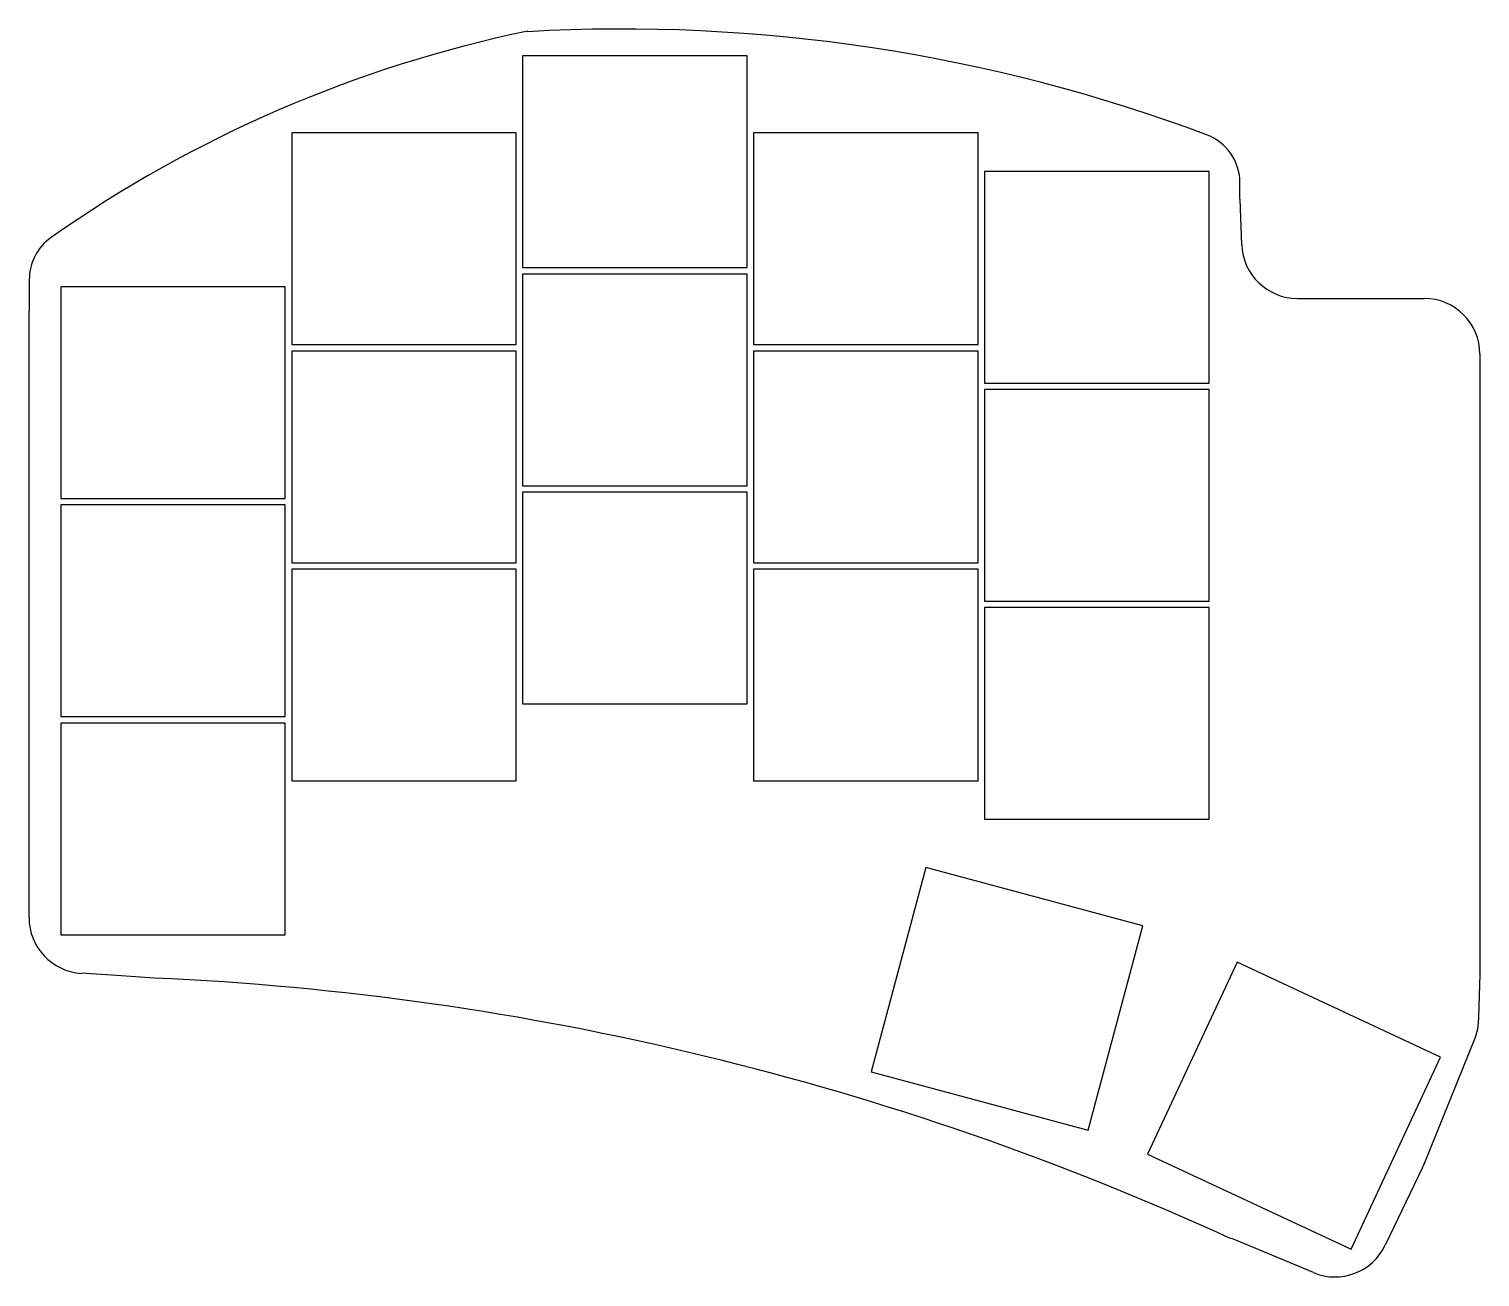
# Model space of a CAD drawing. Header units: millimetres. Extents: x 89 to 202, y -135 to -38.
import ezdxf

# ---------------------------------------------------------------- set-up
doc = ezdxf.new("R2010")
doc.units = ezdxf.units.MM

msp = doc.modelspace()

# ---------------------------------------------------------------- linework, layer by layer
for p, q in [((127.64, -37.86), (127.64, -37.81)), ((144.75, -39.75), (127.25, -39.75)), ((127.25, -39.75), (127.25, -56.25)), ((144.75, -56.25), (144.75, -39.75)), ((126.75, -45.75), (109.25, -45.75)), ((109.25, -45.75), (109.25, -62.25)), ((126.75, -62.25), (126.75, -45.75)), ((162.75, -45.75), (145.25, -45.75)), ((145.25, -45.75), (145.25, -62.25)), ((162.75, -62.25), (162.75, -45.75)), ((180.75, -48.75), (163.25, -48.75)), ((163.25, -48.75), (163.25, -65.25)), ((180.75, -65.25), (180.75, -48.75)), ((183.15, -50.91), (183.15, -49.64)), ((183.15, -50.91), (183.28, -54.47)), ((127.25, -56.25), (144.75, -56.25)), ((88.8, -57.18), (88.8, -59.16)), ((144.75, -56.75), (127.25, -56.75)), ((127.25, -56.75), (127.25, -73.25)), ((144.75, -73.25), (144.75, -56.75)), ((108.75, -57.75), (91.25, -57.75)), ((91.25, -57.75), (91.25, -74.25)), ((108.75, -74.25), (108.75, -57.75)), ((187.63, -58.65), (197.5, -58.65)), ((88.78, -106.92), (88.78, -59.58)), ((109.25, -62.25), (126.75, -62.25)), ((126.75, -62.75), (109.25, -62.75)), ((109.25, -62.75), (109.25, -79.25)), ((126.75, -79.25), (126.75, -62.75)), ((145.25, -62.25), (162.75, -62.25)), ((162.75, -62.75), (145.25, -62.75)), ((145.25, -62.75), (145.25, -79.25)), ((162.75, -79.25), (162.75, -62.75)), ((201.85, -63), (201.85, -110.8)), ((163.25, -65.25), (180.75, -65.25)), ((180.75, -65.75), (163.25, -65.75)), ((163.25, -65.75), (163.25, -82.25)), ((180.75, -82.25), (180.75, -65.75)), ((127.25, -73.25), (144.75, -73.25)), ((91.25, -74.25), (108.75, -74.25)), ((144.75, -73.75), (127.25, -73.75)), ((127.25, -73.75), (127.25, -90.25)), ((144.75, -90.25), (144.75, -73.75)), ((108.75, -74.75), (91.25, -74.75)), ((91.25, -74.75), (91.25, -91.25)), ((108.75, -91.25), (108.75, -74.75)), ((109.25, -79.25), (126.75, -79.25)), ((126.75, -79.75), (109.25, -79.75)), ((109.25, -79.75), (109.25, -96.25)), ((126.75, -96.25), (126.75, -79.75)), ((145.25, -79.25), (162.75, -79.25)), ((162.75, -79.75), (145.25, -79.75)), ((145.25, -79.75), (145.25, -96.25)), ((162.75, -96.25), (162.75, -79.75)), ((163.25, -82.25), (180.75, -82.25)), ((180.75, -82.75), (163.25, -82.75)), ((163.25, -82.75), (163.25, -99.25)), ((180.75, -99.25), (180.75, -82.75)), ((127.25, -90.25), (144.75, -90.25)), ((91.25, -91.25), (108.75, -91.25)), ((108.75, -91.75), (91.25, -91.75)), ((91.25, -91.75), (91.25, -108.25)), ((108.75, -108.25), (108.75, -91.75)), ((109.25, -96.25), (126.75, -96.25)), ((145.25, -96.25), (162.75, -96.25)), ((163.25, -99.25), (180.75, -99.25)), ((158.68, -103.02), (154.41, -118.95)), ((175.59, -107.55), (158.68, -103.02)), ((91.25, -108.25), (108.75, -108.25)), ((171.32, -123.48), (175.59, -107.55)), ((182.92, -110.4), (175.95, -125.35)), ((198.78, -117.79), (182.92, -110.4)), ((201.85, -110.8), (201.85, -111.33)), ((95.6, -111.44), (92.85, -111.26)), ((98.56, -111.63), (95.6, -111.44)), ((201.85, -111.33), (201.75, -114.68)), ((201.7, -115.15), (201.67, -115.62)), ((201.75, -114.68), (201.7, -115.15)), ((201.49, -116.27), (197.49, -126.15)), ((201.67, -115.62), (201.49, -116.27)), ((191.81, -132.75), (198.78, -117.79)), ((154.41, -118.95), (171.32, -123.48)), ((175.95, -125.35), (191.81, -132.75)), ((197.38, -126.39), (194.47, -132.46)), ((188.87, -134.59), (182.83, -132.06))]:
    msp.add_line(p, q)
for centre, radius, start, end in [((148, -135.72), 100, 101.7476, 125.0996), ((135, -167.65), 130, 69.4908, 93.2456), ((179.15, -49.64), 4, 0, 69.4908), ((92.8, -57.18), 4, 125.0996, 180), ((187.63, -54.3), 4.35, 182.1816, 270), ((197.5, -63), 4.35, 0, 90), ((93.13, -59.58), 4.35, 174.5036, 180), ((93.13, -106.92), 4.35, 180, 266.3086), ((95.88, -107.1), 4.35, 266.3086, 266.4237), ((88.5, -336.4), 225, 65.3653, 87.4373), ((193.46, -124.51), 4.35, 334.4271, 337.9207), ((181.15, -136.08), 4.35, 67.2906, 74.8201), ((190.55, -130.58), 4.35, 247.2906, 334.4271)]:
    msp.add_arc(centre, radius, start, end)

doc.saveas('drawing.dxf')
